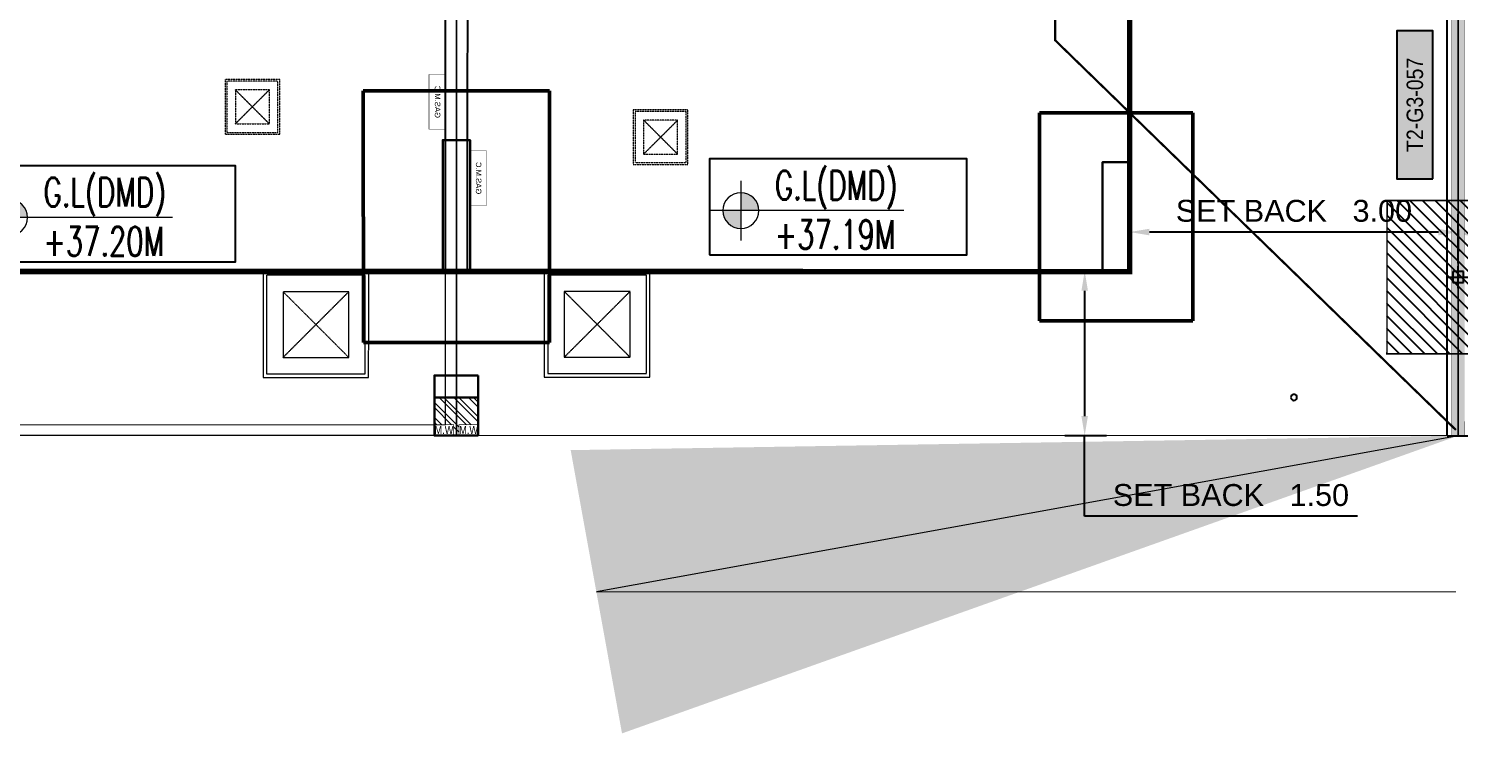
# Model space of a CAD drawing. Header units: centimetres. Extents: x -6122352 to 7132207, y -1694241 to 1947892.
# Drawn here: x 188210 to 201279, y -135204 to -128764 of the extents above; entities that cross this region are included whole.
import ezdxf
from ezdxf.enums import TextEntityAlignment as Align

# ---------------------------------------------------------------- set-up
doc = ezdxf.new("R2010")
doc.units = ezdxf.units.CM
doc.header["$MEASUREMENT"] = 0
doc.header["$PDMODE"] = 66
doc.header["$PDSIZE"] = 100
for name, pattern in [('2. HG-ST XR COL 3A (5V 7V 9V 11V - GF (4M & 5D-E)$0$HIDDEN', [0.375, 0.25, -0.125]), ('23585-XR-AR-END-SETTING OUT PLAN$0$HIDDEN', [0.375, 0.25, -0.125]), ('DASHED2', [0.375, 0.25, -0.125]), ('XR-AR-END-SETTING OUT PLAN$0$23261-XR-AR-SI-GF$0$HIDDEN', [0.375, 0.25, -0.125])]:
    doc.linetypes.add(name, pattern=pattern)
for name, color, linetype in [('00-MI-DIM', 7, 'Continuous'), ('23585-XR-AR-BOUNDARY WALLS AND SETBACKS$0$setback', 7, 'XR-AR-END-SETTING OUT PLAN$0$23261-XR-AR-SI-GF$0$HIDDEN'), ('23585-XR-AR-END-ANNO-GF$0$XR-END-GROUND FLOOR PLAN$0$XR-MIDDLE-GROUND FLOOR PLAN$0$-LPG-CABINET', 6, 'Continuous'), ('23585-XR-AR-MID-ANNO-GF$0$945-4P-1-101-GROUND FLOOR PLAN$0$XR-MIDDLE-GROUND FLOOR PLAN$0$XR-MIDDLE-GROUND FLOOR PLAN$0$-LPG-CABINET', 6, 'Continuous'), ('@MI-FOOTINGS', 7, 'Continuous'), ('@MI-REF LAYER', 7, 'Continuous'), ('@MI-TYPE-02', 6, 'Continuous'), ('B_TH_8', 7, 'Continuous'), ('PANEL-TAGS', 7, 'Continuous'), ('S-DIMENSION', 251, 'Continuous'), ('XR-AR-MID-SETTING OUT FOR MASTER$0$23585-XR-AR-MID-GROUND FLOOR$0$GS-HATCH-FLOOR TILE', 251, 'Continuous'), ('XREF1$0$S-LEVELS', 2, 'Continuous'), ('XREF1$0$TYPICAL NEW PROFILE', 3, 'Continuous')]:
    doc.layers.add(name, color=color, linetype=linetype)
for name, color, linetype, lineweight, true_color in [('08-Compound Wall-2', 6, 'Continuous', 25, 0xff00ff), ('08-Compound Wall-4', 7, 'Continuous', 25, 0xff4405), ('23585-XR-AR-DAMAC PLOT LIMITS$0$1-End units', 7, 'Continuous', 5, 0xf8991e)]:
    doc.layers.add(name, color=color, linetype=linetype, lineweight=lineweight, true_color=true_color)
for name, color, linetype, lineweight in [('23585-XR-AR-DAMAC PLOT LIMITS$0$1-Mid units', 41, 'Continuous', 5), ('23585-XR-AR-END-ANNO-GF$0$XR-END-GROUND FLOOR PLAN$0$XR-MIDDLE-GROUND FLOOR PLAN$0$S-ANNO-TXT', 3, 'Continuous', 25), ('23585-XR-AR-END-SETTING OUT PLAN$0$A-FLOR-UNDR', 8, '23585-XR-AR-END-SETTING OUT PLAN$0$HIDDEN', 5), ('23585-XR-AR-MID-ANNO-GF$0$945-4P-1-101-GROUND FLOOR PLAN$0$XR-MIDDLE-GROUND FLOOR PLAN$0$XR-MIDDLE-GROUND FLOOR PLAN$0$S-ANNO-TXT', 3, 'Continuous', 25), ('@ Foundations', 4, 'DASHED2', 50), ('A-ANNO-TEXT', 3, 'Continuous', 25), ('A-FLOR-XREF', 7, 'Continuous', 9), ('A-WALL', 7, 'Continuous', 30), ('A-WALL-PATT', 8, 'Continuous', 5), ('XR-AR-END-SETTING OUT PLAN$0$23585-XR-AR-END-GROUND FLOOR$0$S-COLS', 51, 'Continuous', 40), ('XR-AR-END-SETTING OUT PLAN$0$23585-XR-AR-END-GROUND FLOOR$0$S-COLS-PATT', 8, 'Continuous', 5), ('XR-AR-MID-SETTING OUT FOR MASTER$0$23585-XR-AR-MID-GROUND FLOOR$0$A-FLOR-PATT', 8, 'Continuous', 5), ('XR-AR-MID-SETTING OUT FOR MASTER$0$23585-XR-AR-MID-GROUND FLOOR$0$S-COLS', 51, 'Continuous', 40), ('XR-END-GROUND FLOOR PLAN$0$XR-END-GROUND FLOOR PLAN$0$A-FLOR-PATT_EXT', 8, 'Continuous', 5), ('XR-END-GROUND FLOOR PLAN$0$XR-MIDDLE TYPE 2-GROUND FLOOR PLAN$0$XR-MIDDLE-GROUND FLOOR PLAN$0$-DR-RW', 6, 'Continuous', 5), ('XR-END-GROUND FLOOR PLAN$0$XR-MIDDLE TYPE 2-GROUND FLOOR PLAN$0$XR-MIDDLE-GROUND FLOOR PLAN$0$S-ANNO-TXT', 3, 'Continuous', 25), ('XREF1$0$36-TAGLVL', 23, 'Continuous', 9)]:
    doc.layers.add(name, color=color, linetype=linetype, lineweight=lineweight)
doc.styles.add('23585-XR-AR-END-ANNO-GF$0$SDC-TEXT', font='arial.ttf')
doc.styles.add('23585-XR-AR-MID-ANNO-GF$0$SDC-TEXT', font='arial.ttf')
doc.styles.add('Gen-Text', font='arial.ttf', dxfattribs={"height": 2.5})
doc.styles.add('JWC BHQ 3.00', font='swissc.ttf', dxfattribs={"height": 3})
doc.styles.add('PANELTAG_STYLE', font='arial.ttf')
doc.styles.add('Schueco-BEMSTIL', font='isocpeur.ttf', dxfattribs={"width": 0.9})
doc.styles.get("Standard").update_dxf_attribs({"font": 'arial.ttf'})
doc.styles.add('XR-END-GROUND FLOOR PLAN$0$XR-MIDDLE TYPE 2-GROUND FLOOR PLAN$0$XR-MIDDLE-GROUND FLOOR PLAN$0$Arial_1', font='arial.ttf', dxfattribs={"height": 0.002951})
doc.styles.add('XREF1$0$DLT_TEXT', font='romans.shx', dxfattribs={"width": 0.7})
doc.dimstyles.new('Dim Arrow Ann', dxfattribs={"dimtxt": 2.5, "dimasz": 3, "dimexe": 1.5, "dimexo": 1.5, "dimgap": 1, "dimtad": 1, "dimdec": 0, "dimlfac": 1000, "dimzin": 0, "dimdsep": 46, "dimtxsty": 'Gen-Text', "dimblk": 'ARCHTICK', "dimcen": 0, "dimclrd": 7, "dimclre": 7, "dimclrt": 7, "dimadec": 0, "dimazin": 0, "dimtfac": 1, "dimtdec": 0, "dimtofl": 0, "dimtmove": 2, "dimatfit": 3, "dimfxl": 1, "dimtolj": 1, "dimtzin": 0, "dimlwd": 0, "dimlwe": 0, "dimarcsym": 0})
doc.dimstyles.new('MI- JWC-TXT-2.5 MM', dxfattribs={"dimscale": 1.5, "dimtxt": 2.5, "dimasz": 1, "dimexe": 2, "dimexo": 1, "dimgap": 1, "dimtad": 1, "dimdec": 0, "dimdsep": 46, "dimtxsty": 'Schueco-BEMSTIL', "dimblk": 'OPEN30', "dimcen": 0, "dimdle": 2, "dimclrd": 140, "dimclre": 8, "dimclrt": 40, "dimadec": 0, "dimazin": 2, "dimtfac": 1, "dimtdec": 0, "dimtix": 1, "dimtmove": 2, "dimatfit": 3, "dimldrblk": 'OPEN', "dimfxl": 2, "dimlwd": -1, "dimlwe": -1, "dimarcsym": 0})
doc.dimstyles.get("Standard").update_dxf_attribs({"dimtxt": 5, "dimasz": 0.5, "dimexe": 0.18, "dimexo": 0.0625, "dimgap": 0.09, "dimtad": 0, "dimtih": 1, "dimtoh": 1, "dimdec": 0, "dimzin": 0, "dimdsep": 46, "dimtxsty": 'Standard', "dimcen": 0.09, "dimadec": 0, "dimazin": 0, "dimtfac": 1, "dimtdec": 0, "dimtofl": 0, "dimtmove": 0, "dimatfit": 3, "dimfxl": 1, "dimtolj": 1, "dimtzin": 0, "dimarcsym": 0})

# ---------------------------------------------------------------- blocks, each defined once
blk = doc.blocks.new('23585-XR-AR-BOUNDARY WALLS AND SETBACKS')
at = {"layer": '08-Compound Wall-2'}
for points in [[(496625.274, 2768955.71), (496607.652, 2768971.856), (496601.538, 2768965.184), (496597.485, 2768960.76), (496593.432, 2768956.336), (496589.378, 2768951.912), (496585.325, 2768947.489), (496581.271, 2768943.065), (496577.218, 2768938.641), (496573.164, 2768934.217), (496569.111, 2768929.794), (496563.063, 2768923.193), (496580.684, 2768907.047)], [(496625.274, 2768955.71), (496625.341, 2768955.784), (496625.409, 2768955.858)]]:
    blk.add_lwpolyline(points, dxfattribs=at)
at = {"layer": '23585-XR-AR-BOUNDARY WALLS AND SETBACKS$0$setback', "ltscale": 40, "const_width": 0.05}
blk.add_lwpolyline([(496622.209, 2768954.585), (496607.831, 2768967.759), (496603.677, 2768963.224), (496599.623, 2768958.801), (496595.57, 2768954.377), (496591.516, 2768949.953), (496587.463, 2768945.529), (496583.41, 2768941.106), (496579.356, 2768936.682), (496575.303, 2768932.258), (496571.249, 2768927.834), (496567.093, 2768923.298), (496581.47, 2768910.124), (496585.627, 2768914.661), (496589.68, 2768919.084), (496593.733, 2768923.508), (496597.787, 2768927.932), (496601.84, 2768932.356), (496605.894, 2768936.779), (496609.947, 2768941.203), (496614.001, 2768945.627), (496618.054, 2768950.051)], close=True, dxfattribs=at)
blk = doc.blocks.new('A$C9d9485f6')
at = {"layer": 'A-ANNO-TEXT', "rotation": 312.4881850805905}
blk.add_blockref('23585-XR-AR-BOUNDARY WALLS AND SETBACKS', (-2377088.535, -1504219.252), dxfattribs=at)
blk = doc.blocks.new('23585-XR-AR-DAMAC PLOT LIMITS')
at = {"layer": '23585-XR-AR-DAMAC PLOT LIMITS$0$1-End units', "color": 251, "true_color": 0x636466}
for points in [[(496607.646, 2768971.998), (496613.828, 2768978.744), (496631.523, 2768962.53), (496625.342, 2768955.784)], [(496601.465, 2768965.251), (496607.646, 2768971.998), (496625.342, 2768955.784), (496619.16, 2768949.038)]]:
    blk.add_lwpolyline(points, close=True, dxfattribs=at)
at = {"layer": '23585-XR-AR-DAMAC PLOT LIMITS$0$1-Mid units', "color": 251, "true_color": 0x636466}
blk.add_lwpolyline([(496597.411, 2768960.828), (496601.465, 2768965.251), (496619.16, 2768949.038), (496615.106, 2768944.614)], close=True, dxfattribs=at)
blk = doc.blocks.new('A$Cf093b529')
at = {"layer": 'A-ANNO-TEXT'}
blk.add_blockref('23585-XR-AR-DAMAC PLOT LIMITS', (-495391.99, -2768603.442), dxfattribs=at)
blk = doc.blocks.new('_ArchTick')
at = {"color": 0, "linetype": 'ByBlock', "const_width": 0.15}
blk.add_lwpolyline([(-0.5, -0.5), (0.5, 0.5)], dxfattribs=at)
blk = doc.blocks.new('A$Cd6a0eabc')
at = {"color": 1, "true_color": 0xeb0000, "const_width": 0.008}
blk.add_lwpolyline([(45.15, 0), (39.15, 0), (33.15, 0), (27.15, 0), (21.15, 0), (15.15, 0), (9.15, 0), (0, 0), (0, 24), (9.15, 24.001), (15.15, 24), (21.15, 24), (27.15, 24), (33.15, 24), (39.15, 24), (45.15, 24), (54.298, 24), (54.297, 0)], close=True, dxfattribs=at)
blk = doc.blocks.new('A$C626fc766')
at = {"color": 1, "true_color": 0xeb0000, "const_width": 0.003, "elevation": 0}
blk.add_lwpolyline([(57.153, 0), (51.153, 0), (45.153, 0), (39.153, 0), (33.153, 0), (27.153, 0), (21.153, 0), (15.153, 0), (9.153, 0), (0, 0), (0, 24), (9.153, 24), (15.152, 24), (21.153, 24), (27.153, 24), (33.153, 24), (39.153, 24), (45.153, 24), (51.153, 24), (57.152, 24), (66.303, 24), (66.303, 0)], close=True, dxfattribs=at)
blk = doc.blocks.new('XREF1$0$LVL  ATTR')
at = {"color": 7}
blk.add_wipeout([(-0.337, 0.384), (1.897, 0.384), (1.897, -0.45), (-0.337, -0.45)], dxfattribs=at)
at = {"layer": 'XREF1$0$36-TAGLVL', "extrusion": (-4.88814e-07, 1.40652e-17, 1)}
h = blk.add_hatch(color=252, dxfattribs=at)
h.paths.add_polyline_path([(-0.065, 0.156, 0.414214), (-0.222, 0), (-0.065, 0)])
h.paths.add_polyline_path([(0.091, 0), (-0.065, 0), (-0.065, -0.156, 0.414214)])
for p, q in [((-0.065, -0.26), (-0.065, 0.26)), ((1.351, 0, 0), (-0.325, 0, 0))]:
    blk.add_line(p, q, dxfattribs=at)
blk.add_circle((-0.065, 0, 0), 0.156, dxfattribs=at)
at = {"layer": 'XREF1$0$S-LEVELS', "color": 1}
blk.add_lwpolyline([(-0.337, 0.384), (1.897, 0.384), (1.897, -0.45), (-0.337, -0.45)], close=True, dxfattribs=at)
at = {"layer": 'XREF1$0$TYPICAL NEW PROFILE', "color": 3, "style": 'XREF1$0$DLT_TEXT', "width": 0.7}
for tag, p in [('+0.00M', (0.241, 0.067, 0)), ('S.S.L', (0.241, -0.345, 0))]:
    blk.add_attdef(tag, p, '', height=0.25, dxfattribs=at)
blk = doc.blocks.new('*D494')
at = {"color": 0, "lineweight": -2, "transparency": 16777216}
for p, q in [((494380.533, 2767861.744, 0), (494380.533, 2767862.075, 0)), ((494383.533, 2767861.92, 0), (494383.533, 2767861.715, 0)), ((494383.353, 2767861.895, 0), (494380.713, 2767861.895, 0))]:
    blk.add_line(p, q, dxfattribs=at)
at = {"color": 0, "transparency": 16777216}
for points in [[(494380.713, 2767861.925, 0), (494380.713, 2767861.865, 0), (494380.533, 2767861.895, 0)], [(494383.353, 2767861.925, 0), (494383.353, 2767861.865, 0), (494383.533, 2767861.895, 0)]]:
    blk.add_solid(points, dxfattribs=at)
at = {"layer": 'Defpoints', "color": 0, "transparency": 16777216}
for p in [(494383.533, 2767861.982, 0), (494380.533, 2767861.895, 0), (494380.533, 2767861.682, 0)]:
    blk.add_point(p, dxfattribs=at)
at = {"color": 0, "transparency": 16777216, "insert": (494382.033, 2767862.088, 0), "char_height": 0.2, "attachment_point": 5}
blk.add_mtext('\\A1;SET BACK   3.00', dxfattribs=at)
blk = doc.blocks.new('*D496')
at = {"color": 0, "lineweight": -2, "transparency": 16777216}
for p, q in [((494380.221, 2767861.538), (494379.942, 2767861.538)), ((494380.122, 2767860.214), (494380.122, 2767861.358)), ((494380.321, 2767860.034), (494379.942, 2767860.034)), ((494380.122, 2767859.298), (494380.122, 2767860.034)), ((494382.614, 2767859.298), (494380.122, 2767859.298))]:
    blk.add_line(p, q, dxfattribs=at)
at = {"color": 0, "transparency": 16777216}
for points in [[(494380.092, 2767861.358), (494380.152, 2767861.358), (494380.122, 2767861.538)], [(494380.092, 2767860.214), (494380.152, 2767860.214), (494380.122, 2767860.034)]]:
    blk.add_solid(points, dxfattribs=at)
at = {"layer": 'Defpoints', "color": 0, "transparency": 16777216}
for p in [(494380.122, 2767861.538), (494380.283, 2767861.538, 0), (494380.383, 2767860.034, 0)]:
    blk.add_point(p, dxfattribs=at)
at = {"color": 0, "transparency": 16777216, "insert": (494381.458, 2767859.491), "char_height": 0.2, "attachment_point": 5}
blk.add_mtext('\\A1;SET BACK   1.50', dxfattribs=at)
blk = doc.blocks.new('*D503')
at = {"color": 0, "lineweight": -2, "transparency": 16777216}
for p, q in [((494319.769, 2767862.074), (494319.769, 2767862.52)), ((494322.769, 2767862.045), (494322.769, 2767862.52)), ((494322.589, 2767862.34), (494319.949, 2767862.34))]:
    blk.add_line(p, q, dxfattribs=at)
at = {"color": 0, "transparency": 16777216}
for points in [[(494319.949, 2767862.37), (494319.949, 2767862.31), (494319.769, 2767862.34)], [(494322.589, 2767862.37), (494322.589, 2767862.31), (494322.769, 2767862.34)]]:
    blk.add_solid(points, dxfattribs=at)
at = {"layer": 'Defpoints', "color": 0, "transparency": 16777216}
for p in [(494319.769, 2767862.34), (494319.769, 2767862.011), (494322.769, 2767861.982)]:
    blk.add_point(p, dxfattribs=at)
at = {"color": 0, "transparency": 16777216, "insert": (494321.269, 2767862.534), "char_height": 0.2, "attachment_point": 5}
blk.add_mtext('\\A1;SET BACK   3.00', dxfattribs=at)
blk = doc.blocks.new('_Open30')
at = {"color": 0, "linetype": 'ByBlock', "lineweight": -2}
for p, q in [((-1, 0.27), (0, 0)), ((0, 0), (-1, -0.27)), ((0, 0), (-1, 0))]:
    blk.add_line(p, q, dxfattribs=at)
blk = doc.blocks.new('*D1252')
at = {"layer": '00-MI-DIM', "color": 8, "transparency": 16777216}
for p, q in [((436895, -149271), (438991, -149272)), ((436887, -197272), (438982, -197272))]:
    blk.add_line(p, q, dxfattribs=at)
at = {"layer": '00-MI-DIM', "color": 140, "transparency": 16777216}
blk.add_line((438782, -197172), (438791, -149372), dxfattribs=at)
at = {"layer": 'Defpoints', "color": 0, "transparency": 16777216}
for p in [(436795, -149271), (438791, -149272), (436787, -197272)]:
    blk.add_point(p, dxfattribs=at)
at = {"layer": '00-MI-DIM', "color": 140, "transparency": 16777216, "xscale": 100, "yscale": 100, "zscale": 100}
for p, rotation in [((438791, -149272), 89.98973417893167), ((438782, -197272), 269.9897341789317)]:
    blk.add_blockref('_Open30', p, dxfattribs=dict(at, rotation=rotation))
at = {"layer": '00-MI-DIM', "color": 40, "transparency": 16777216, "insert": (438561, -173272), "char_height": 250, "attachment_point": 5, "rotation": 89.9897, "style": 'Schueco-BEMSTIL'}
blk.add_mtext('48000', dxfattribs=at)
blk = doc.blocks.new('_Open')
at = {"color": 0, "linetype": 'ByBlock', "lineweight": -2}
for p, q in [((-1, 0.2), (0, 0)), ((-1, -0.2), (0, 0)), ((0, 0), (-1, 0))]:
    blk.add_line(p, q, dxfattribs=at)
blk = doc.blocks.new('T2-FOOTING PLAN')
at = {"layer": '@MI-FOOTINGS', "transparency": 33554679}
h = blk.add_hatch(dxfattribs=at)
h.set_pattern_fill('ANSI31', color=8, scale=650)
h.paths.add_polyline_path([(-700, 650), (700, 650), (700, -650), (-700, -650)])
at = {"layer": '@MI-FOOTINGS', "color": 160, "true_color": 0x3340f0, "const_width": 15}
blk.add_lwpolyline([(-700, 650), (700, 650), (700, -650), (-700, -650)], close=True, dxfattribs=at)
at = {"layer": '@MI-FOOTINGS', "color": 30}
blk.add_point((0, 0), dxfattribs=at)
blk = doc.blocks.new('*D1219')
at = {"layer": '00-MI-DIM', "color": 8, "transparency": 16777216}
for p, q in [((436946, -196521), (438180, -196521)), ((436887, -197271), (438180, -197271))]:
    blk.add_line(p, q, dxfattribs=at)
at = {"layer": '00-MI-DIM', "color": 140, "transparency": 16777216}
blk.add_line((437980, -197171), (437980, -196621), dxfattribs=at)
at = {"layer": 'Defpoints', "color": 0, "transparency": 16777216}
for p in [(436846, -196521), (437980, -196521), (436787, -197271)]:
    blk.add_point(p, dxfattribs=at)
at = {"layer": '00-MI-DIM', "color": 140, "transparency": 16777216, "xscale": 100, "yscale": 100, "zscale": 100}
for p, rotation in [((437980, -196521), 89.98973417893167), ((437980, -197271), 269.9897341789317)]:
    blk.add_blockref('_Open30', p, dxfattribs=dict(at, rotation=rotation))
at = {"layer": '00-MI-DIM', "color": 40, "transparency": 16777216, "insert": (437755, -196896), "char_height": 250, "attachment_point": 5, "rotation": 89.9897, "style": 'Schueco-BEMSTIL'}
blk.add_mtext('750', dxfattribs=at)
blk = doc.blocks.new('XR-AR-END-SETTING OUT PLAN$0$23585-XR-AR-END-GROUND FLOOR$0$A$C75a8815d')
at = {"layer": 'XR-AR-END-SETTING OUT PLAN$0$23585-XR-AR-END-GROUND FLOOR$0$S-COLS', "color": 252, "lineweight": 30}
for points in [[(6025, -4000), (6025, -2800), (6275, -2800), (6275, -4000)], [(0, -4000), (0, -3000), (250, -3000), (250, -4000)], [(5950, -4950), (6350, -4950), (6350, -5150), (5950, -5150)]]:
    blk.add_lwpolyline(points, close=True, dxfattribs=at)
blk = doc.blocks.new('23585-XR-AR-END-SETTING OUT PLAN$0$MH-800')
at = {"ltscale": 5}
for p, q in [((-294, -651), (306, -51)), ((-294, -51), (306, -651))]:
    blk.add_line(p, q, dxfattribs=at)
for points in [[(-477, 132), (-477, -833), (488, -833), (488, 132)], [(-444, 99), (-444, -801), (456, -801), (456, 99)], [(-294, -51), (-294, -651), (306, -651), (306, -51)]]:
    blk.add_lwpolyline(points, close=True, dxfattribs=at)
blk = doc.blocks.new('A$Cb2291f53')
blk.add_wipeout([(-200, 0), (200, 0), (200, 350), (-200, 350)])
at = {"layer": 'A-WALL-PATT'}
h = blk.add_hatch(dxfattribs=at)
h.set_pattern_fill('ANSI32', color=252, scale=10)
h.set_pattern_definition([(45, (-9150, -4e-08), (-67.3519, 67.3519), []), (45, (-9105.1, -4e-08), (-67.3519, 67.3519), [])])
h.paths.add_polyline_path([(-200, 350), (-200, 100), (-25, 100), (-25, 0), (25, 0), (25, 100), (200, 100), (200, 350)])
at = {"layer": 'A-WALL'}
blk.add_lwpolyline([(-200, 0), (200, 0), (200, 350), (-200, 350)], close=True, dxfattribs=at)
at = {"layer": 'XR-END-GROUND FLOOR PLAN$0$XR-END-GROUND FLOOR PLAN$0$A-FLOR-PATT_EXT'}
blk.add_line((100, 0), (-100, 0), dxfattribs=at)
at = {"layer": 'XR-END-GROUND FLOOR PLAN$0$XR-MIDDLE TYPE 2-GROUND FLOOR PLAN$0$XR-MIDDLE-GROUND FLOOR PLAN$0$-DR-RW', "ltscale": 100, "const_width": 5}
for points in [[(-200, 0), (-200, 100), (-25, 100), (-25, 0)], [(25, 0), (25, 100), (200, 100), (200, 0)]]:
    blk.add_lwpolyline(points, close=True, dxfattribs=at)
at = {"layer": 'XR-END-GROUND FLOOR PLAN$0$XR-MIDDLE TYPE 2-GROUND FLOOR PLAN$0$XR-MIDDLE-GROUND FLOOR PLAN$0$S-ANNO-TXT', "style": 'XR-END-GROUND FLOOR PLAN$0$XR-MIDDLE TYPE 2-GROUND FLOOR PLAN$0$XR-MIDDLE-GROUND FLOOR PLAN$0$Arial_1', "width": 0.8}
for p in [(-112, 52), (113, 52)]:
    blk.add_text('W.M', height=75, dxfattribs=at).set_placement(p, align=Align.MIDDLE)
blk = doc.blocks.new('XR-AR-END-SETTING OUT PLAN')
at = {"layer": '08-Compound Wall-4', "ltscale": 100}
blk.add_lwpolyline([(9050, 5500), (9050, 1500), (9250, 1500), (9250, 5500)], dxfattribs=at)
at = {"layer": '23585-XR-AR-END-ANNO-GF$0$XR-END-GROUND FLOOR PLAN$0$XR-MIDDLE-GROUND FLOOR PLAN$0$-LPG-CABINET', "ltscale": 100, "const_width": 5}
blk.add_lwpolyline([(9025, 2603), (9025, 2103), (8875, 2103), (8875, 2603)], close=True, dxfattribs=at)
at = {"layer": '23585-XR-AR-END-SETTING OUT PLAN$0$A-FLOR-UNDR', "color": 8, "ltscale": 100, "xscale": -0.5182770836547854, "yscale": 0.5182770836547854, "zscale": 0.5182770836547854, "rotation": 270.0000009865863}
blk.add_blockref('23585-XR-AR-END-SETTING OUT PLAN$0$MH-800', (7467, 2725, 0), dxfattribs=at)
at = {"layer": '23585-XR-AR-END-SETTING OUT PLAN$0$A-FLOR-UNDR', "color": 8, "ltscale": 100, "xscale": -1, "rotation": 270.0000009865863}
blk.add_blockref('23585-XR-AR-END-SETTING OUT PLAN$0$MH-800', (8215, 1012), dxfattribs=at)
at = {"layer": 'XR-AR-END-SETTING OUT PLAN$0$23585-XR-AR-END-GROUND FLOOR$0$S-COLS-PATT', "color": 8}
blk.add_blockref('XR-AR-END-SETTING OUT PLAN$0$23585-XR-AR-END-GROUND FLOOR$0$A$C75a8815d', (3000, 5500), dxfattribs=at)
at = {"layer": '23585-XR-AR-END-ANNO-GF$0$XR-END-GROUND FLOOR PLAN$0$XR-MIDDLE-GROUND FLOOR PLAN$0$S-ANNO-TXT', "style": '23585-XR-AR-END-ANNO-GF$0$SDC-TEXT'}
blk.add_text('GAS.M.C', height=50, rotation=90, dxfattribs=at).set_placement((8947, 2353), align=Align.MIDDLE)
at = {"layer": 'A-FLOR-XREF'}
blk.add_blockref('A$Cb2291f53', (9150, 0), dxfattribs=at)
blk = doc.blocks.new('END UNIT')
at = {"xscale": 0.001, "yscale": 0.001, "zscale": 0.001}
blk.add_blockref('XR-AR-END-SETTING OUT PLAN', (-9.15, 0), dxfattribs=at)
blk = doc.blocks.new('XR-AR-MID-SETTING OUT FOR MASTER$0$23585-XR-AR-MID-GROUND FLOOR$0$945-4P-1-101-GROUND FLOOR PLAN$0$XR-MIDDLE-CAR PARK HATCH')
at = {"layer": 'XR-AR-MID-SETTING OUT FOR MASTER$0$23585-XR-AR-MID-GROUND FLOOR$0$A-FLOR-PATT'}
blk.add_lwpolyline([(9250, 100), (9250, 5500), (15050, 5503), (15050, 100)], close=True, dxfattribs=at)
blk = doc.blocks.new('XR-AR-MID-SETTING OUT FOR MASTER$0$23585-XR-AR-MID-GROUND FLOOR$0$A$C08698786')
at = {"layer": 'XR-AR-MID-SETTING OUT FOR MASTER$0$23585-XR-AR-MID-GROUND FLOOR$0$S-COLS', "color": 252, "lineweight": 30}
blk.add_lwpolyline([(-200, 550), (200, 550), (200, 350), (-200, 350)], close=True, dxfattribs=at)
blk = doc.blocks.new('XR-AR-MID-SETTING OUT FOR MASTER')
at = {"layer": '23585-XR-AR-MID-ANNO-GF$0$945-4P-1-101-GROUND FLOOR PLAN$0$XR-MIDDLE-GROUND FLOOR PLAN$0$XR-MIDDLE-GROUND FLOOR PLAN$0$-LPG-CABINET', "ltscale": 100, "const_width": 5}
blk.add_lwpolyline([(250, 3300), (250, 2800), (100, 2800), (100, 3300)], close=True, dxfattribs=at)
at = {"layer": '08-Compound Wall-4', "ltscale": 100}
blk.add_blockref('XR-AR-MID-SETTING OUT FOR MASTER$0$23585-XR-AR-MID-GROUND FLOOR$0$945-4P-1-101-GROUND FLOOR PLAN$0$XR-MIDDLE-CAR PARK HATCH', (-9150, 0), dxfattribs=at)
at = {"layer": '23585-XR-AR-END-SETTING OUT PLAN$0$A-FLOR-UNDR', "color": 8, "ltscale": 100, "xscale": -0.5182770836547854, "yscale": 0.5182770836547854, "zscale": 0.5182770836547854, "rotation": 270.0000009865863}
blk.add_blockref('23585-XR-AR-END-SETTING OUT PLAN$0$MH-800', (2045, 3001, 0), dxfattribs=at)
at = {"layer": '23585-XR-AR-END-SETTING OUT PLAN$0$A-FLOR-UNDR', "color": 8, "ltscale": 100, "xscale": -1, "rotation": 270.0000009865863}
blk.add_blockref('23585-XR-AR-END-SETTING OUT PLAN$0$MH-800', (1634, 1009), dxfattribs=at)
at = {"layer": 'XR-AR-MID-SETTING OUT FOR MASTER$0$23585-XR-AR-MID-GROUND FLOOR$0$GS-HATCH-FLOOR TILE', "color": 8}
blk.add_blockref('XR-AR-MID-SETTING OUT FOR MASTER$0$23585-XR-AR-MID-GROUND FLOOR$0$A$C08698786', (0, 0), dxfattribs=at)
at = {"layer": '23585-XR-AR-MID-ANNO-GF$0$945-4P-1-101-GROUND FLOOR PLAN$0$XR-MIDDLE-GROUND FLOOR PLAN$0$XR-MIDDLE-GROUND FLOOR PLAN$0$S-ANNO-TXT', "color": 3, "style": '23585-XR-AR-MID-ANNO-GF$0$SDC-TEXT'}
blk.add_text('GAS.M.C', height=50, rotation=90, dxfattribs=at).set_placement((172, 3050), align=Align.MIDDLE)
blk = doc.blocks.new('MID UNIT')
at = {"xscale": 0.001, "yscale": 0.001, "zscale": 0.001}
blk.add_blockref('XR-AR-MID-SETTING OUT FOR MASTER', (0, 0), dxfattribs=at)
blk = doc.blocks.new('TH_8')
blk.add_blockref('END UNIT', (495802.305, 2769197.479))
blk.add_blockref('MID UNIT', (495802.305, 2769197.479))
blk = doc.blocks.new('A$Ca7ad59d2')
at = {"layer": 'S-DIMENSION'}
blk.add_circle((0, 0), 0.0281, dxfattribs=at)
at = {"layer": 'B_TH_8', "xscale": 1.000018136216304, "yscale": 1.000018136216304, "zscale": 1.000018136216304}
blk.add_blockref('TH_8', (-495803.647, -2769248.052), dxfattribs=at)
blk = doc.blocks.new('A$Cac0110ba')
at = {"rotation": 227.5015136760979}
blk.add_blockref('A$Ca7ad59d2', (28.549, 57.491), dxfattribs=at)
at = {"layer": '@ Foundations', "linetype": 'DASHED2', "ltscale": 25}
for points in [[(27.495, 55.304), (28.896, 54.02), (29.842, 55.053), (28.441, 56.336)], [(23.176, 50.886), (24.871, 49.332), (26.02, 50.586), (24.324, 52.14)]]:
    blk.add_lwpolyline(points, close=True, dxfattribs=at)
blk = doc.blocks.new('PANELTAG')
at = {"layer": 'PANEL-TAGS', "color": 1}
blk.add_lwpolyline([(-13.5, -3.3), (13.5, -3.3), (13.5, 3.3), (-13.5, 3.3)], close=True, dxfattribs=at)
at = {"layer": 'PANEL-TAGS', "color": 40, "true_color": 0xffd700}
blk.add_solid([(-13.5, -3.3), (13.5, -3.3), (-13.5, 3.3), (13.5, 3.3)], dxfattribs=at)
at = {"layer": 'PANEL-TAGS', "color": 5, "style": 'PANELTAG_STYLE', "width": 0.85}
blk.add_attdef('TAGNO', text='', height=3, dxfattribs=at).set_placement((0, 0), align=Align.MIDDLE)
blk = doc.blocks.new('M3 REF WITH TABLES')
at = {"color": 1, "const_width": 0.02}
blk.add_lwpolyline([(167.885, 112.252), (162.789, 111.958), (153.002, 120.901), (152.748, 120.628), (153.002, 120.901), (150.643, 123.089), (150.312, 128.345)], dxfattribs=at)
blk = doc.blocks.new('A$Cbcaed180')
at = {"color": 1, "true_color": 0xeb0000, "const_width": 0.003, "elevation": 0}
blk.add_lwpolyline([(57.153, 0.736), (51.153, 0.736), (45.153, 0.736), (39.153, 0.736), (33.153, 0.737), (27.153, 0.737), (21.153, 0.737), (15.153, 0.737), (9.153, 0.736), (0, 0.736), (0, 24.736), (9.153, 24.737), (15.152, 24.737), (21.153, 24.736), (27.153, 24.736), (33.153, 24.736), (39.153, 24.737), (45.153, 24.737), (51.153, 24.737), (57.152, 24.736), (66.303, 24.736), (66.303, 0.736)], close=True, dxfattribs=at)
dim = blk.add_linear_dim(base=(63.303, 2.597, 0), p1=(66.303, 2.685, 0), p2=(63.303, 2.384, 0), text='SET BACK   <>', dimstyle='Standard', override={"dimtxt": 0.2, "dimtad": 1, "dimtih": 0, "dimdec": 2})
dim.commit()
dim.dimension.update_dxf_attribs({"geometry": '*D494', "text_midpoint": (64.803, 2.791, 0), "insert": (-494317.231, -2767859.298)})
dim = blk.add_linear_dim(base=(62.891, 2.24, 0), p1=(63.152, 0.736, 0), p2=(63.053, 2.24, 0), angle=90, text='SET BACK   <>', dimstyle='Standard', override={"dimtxt": 0.2, "dimtad": 1, "dimtih": 0, "dimdec": 2, "dimtmove": 1})
dim.commit()
dim.dimension.update_dxf_attribs({"geometry": '*D496', "text_midpoint": (63.459, 0, 0), "dimtype": 128, "insert": (-494317.231, -2767859.298)})
blk = doc.blocks.new('A$Cf0bbf950')
at = {"color": 1, "true_color": 0xeb0000, "const_width": 0.008}
blk.add_lwpolyline([(45.15, 0.599), (39.15, 0.599), (33.15, 0.599), (27.15, 0.599), (21.15, 0.599), (15.15, 0.599), (9.15, 0.599), (0, 0.599), (0, 24.599), (9.15, 24.599), (15.15, 24.599), (21.15, 24.599), (27.15, 24.599), (33.15, 24.599), (39.15, 24.599), (45.15, 24.599), (54.298, 24.599), (54.297, 0.599)], close=True, dxfattribs=at)
dim = blk.add_linear_dim(base=(0, 2.444), p1=(3, 2.085), p2=(0, 2.114), text='SET BACK   <>', dimstyle='Standard', override={"dimtxt": 0.2, "dimtad": 1, "dimtih": 0, "dimdec": 2})
dim.commit()
dim.dimension.update_dxf_attribs({"geometry": '*D503', "text_midpoint": (1.5, 2.637), "insert": (-494319.769, -2767859.897)})
blk = doc.blocks.new('T2-PARTITION WALL')
at = {"layer": '@MI-TYPE-02'}
h = blk.add_hatch(color=256, dxfattribs=at)
h.dxf.hatch_style = 1
h.paths.add_polyline_path([(-71, -42098.6), (-68.9, -48000.4), (51.1, -48000.4), (49, -42098.6)])
h.paths.add_polyline_path([(-68.9, -36088.6), (-71, -42088.6), (49, -42088.6), (51.1, -36088.6)])
h.paths.add_polyline_path([(-66.8, -30078.6), (-68.9, -36078.6), (51.1, -36078.6), (53.2, -30078.6)])
h.paths.add_polyline_path([(-64.6, -24068.6), (-66.8, -30068.6), (53.2, -30068.6), (55.4, -24068.6)])
h.paths.add_polyline_path([(-64.6, -23929), (-63.5, -17929), (56.5, -17929.1), (55.4, -23929.1)])
h.paths.add_polyline_path([(-63.5, -17919), (-62.4, -11919), (57.6, -11919.1), (56.5, -17919.1)])
h.paths.add_polyline_path([(-62.4, -11909), (-61.4, -5909), (58.6, -5909.1), (57.6, -11909.1)])
h.paths.add_polyline_path([(-61.4, -5899), (-60, 0), (60, 0), (58.6, -5899.1)])
at = {"layer": '@MI-TYPE-02', "const_width": 2.5}
blk.add_lwpolyline([(-71, -42098.6), (-68.9, -48000.4), (51.1, -48000.4), (49, -42098.6)], close=True, dxfattribs=at)
at = {"layer": '@MI-FOOTINGS', "rotation": 89.98973417812736}
blk.add_blockref('T2-FOOTING PLAN', (-8.6, -46549.5), dxfattribs=at)
at = {"layer": '00-MI-DIM'}
for base, p1, p2, picture, middle, set_off in [((1995.4, -0.4), (-8.9, -48000.4), (0, 0), '*D1252', (1766.1, -24000.5), (-436795.4, 149271.2)), ((1184.6936, -47249.7226), (-8.8736, -47999.9681), (50.8526, -47249.5194), '*D1219', (959.6263, -47624.912), (-436795.3779, 149271.1765))]:
    dim = blk.add_linear_dim(base=base, p1=p1, p2=p2, angle=89.98973, dimstyle='MI- JWC-TXT-2.5 MM', dxfattribs=at)
    dim.commit()
    dim.dimension.update_dxf_attribs({"geometry": picture, "text_midpoint": middle, "insert": set_off})

msp = doc.modelspace()

# ---------------------------------------------------------------- block references
at = {"color": 94, "linetype": '2. HG-ST XR COL 3A (5V 7V 9V 11V - GF (4M & 5D-E)$0$HIDDEN', "xscale": -1000, "yscale": 1000, "zscale": 1000, "rotation": 227.4902504429082}
msp.add_blockref('A$Cac0110ba', (138096.02267, -114332.08969), dxfattribs=at)

# ---------------------------------------------------------------- next in the draw order: linework, layer by layer
at = {"layer": '@MI-REF LAYER', "color": 1, "const_width": 20}
msp.add_lwpolyline([(201245.86318, -132430.24278), (197587.22202, -128871.06922), (197571.79999, -115613.2848), (197198.78409, -115610.62689), (197571.79999, -115613.2848), (197591.65398, -112396.54931), (201243.93866, -108602.02671)], dxfattribs=at)

# ---------------------------------------------------------------- next in the draw order: block references
msp.add_blockref('T2-PARTITION WALL', (201276.18878, -84484.87138))
at = {"layer": '@MI-REF LAYER', "xscale": 1000, "yscale": 1000, "zscale": 1000}
msp.add_blockref('A$C9d9485f6', (-23958.95046, 48155.57226), dxfattribs=at)
at = {"layer": '@MI-REF LAYER', "color": 10, "xscale": 1000, "yscale": 1000, "zscale": 1000}
for name, p, rotation in [('A$C626fc766', (134965.00952, -132472.24897, 0.00001), 359.9898398956657), ('A$Cd6a0eabc', (201268.08905, -132484.26543), 359.9901722112346)]:
    msp.add_blockref(name, p, dxfattribs=dict(at, rotation=rotation))
at = {"layer": 'PANEL-TAGS'}
ref = msp.add_blockref('PANELTAG', (200871.85105, -129460.45279), dxfattribs=dict(at, xscale=50.00000000000001, yscale=50.00000000000001, zscale=50.00000000000001, rotation=90.00000000000001))
ref.add_attrib('TAGNO', 'T2-G3-057', dxfattribs={"color": 5, "height": 150, "rotation": 90, "style": 'PANELTAG_STYLE', "width": 0.85}).set_placement((200871.85105, -129460.45279), align=Align.MIDDLE_CENTER)

# ---------------------------------------------------------------- next in the draw order: leaders
at = {"annotation_type": 0, "has_hookline": 1, "hookline_direction": 0, "text_width": 2372.92208, "horizontal_direction": (1, 0.000365, 0)}
msp.add_leader([(201267.81645, -132483.85392), (193397.61351, -133909.41408), (201397.61298, -133906.49138)], dimstyle='Dim Arrow Ann', override={"dimscale": 0, "dimasz": 8000, "dimtad": 0}, dxfattribs=at)

# ---------------------------------------------------------------- next in the draw order: block references
at = {"layer": '@MI-REF LAYER', "color": 7}
ref = msp.add_blockref('XREF1$0$LVL  ATTR', (188104.61266, -130489.95245, -0.00041), dxfattribs=dict(at, xscale=-1051.480567989675, yscale=1051.480567989676, zscale=1051.480567989675, rotation=179.9900706703991))
ref.add_attrib('S.S.L', 'G.L(DMD)', (188347.67635, -130389.82294, -0.15153), dxfattribs={"layer": 'XREF1$0$TYPICAL NEW PROFILE', "color": 3, "height": 262.870142, "rotation": 359.990073961, "style": 'XREF1$0$DLT_TEXT', "width": 0.7})
ref.add_attrib('+0.00M', '+37.20M ', (188345.37298, -130839.15754, -0.15153), dxfattribs={"layer": 'XREF1$0$TYPICAL NEW PROFILE', "color": 3, "height": 262.870142, "rotation": 359.990073961, "style": 'XREF1$0$DLT_TEXT', "width": 0.7})
ref = msp.add_blockref('XREF1$0$LVL  ATTR', (194784.29576, -130426.94149, -0.00021), dxfattribs=dict(at, xscale=-1051.480567989675, yscale=1051.480567989676, zscale=1051.480567989675, rotation=179.9900706703991))
ref.add_attrib('S.S.L', 'G.L(DMD)', (195027.35945, -130326.81198, -0.15133), dxfattribs={"layer": 'XREF1$0$TYPICAL NEW PROFILE', "color": 3, "height": 262.870142, "rotation": 359.990073961, "style": 'XREF1$0$DLT_TEXT', "width": 0.7})
ref.add_attrib('+0.00M', '+37.19M ', (195025.05608, -130776.14657, -0.15133), dxfattribs={"layer": 'XREF1$0$TYPICAL NEW PROFILE', "color": 3, "height": 262.870142, "rotation": 359.990073961, "style": 'XREF1$0$DLT_TEXT', "width": 0.7})

# ---------------------------------------------------------------- next in the draw order: texts
at = {"layer": '00-MI-DIM', "color": 20, "insert": (201397.62298, -133906.49137), "char_height": 300, "attachment_point": 4, "rotation": 0.020932299, "style": 'JWC BHQ 3.00', "bg_fill": 3, "box_fill_scale": 1.5, "bg_fill_color": 256, "bg_fill_true_color": 13158600, "bg_fill_transparency": 0}
msp.add_mtext('\\A1;E 496625.341\\PN 2768955.784', dxfattribs=at)

# ---------------------------------------------------------------- next in the draw order: block references
at = {"layer": '@MI-REF LAYER', "xscale": 1000, "yscale": 1000, "zscale": 1000}
for name, p, rotation in [('A$Cf093b529', (-891608.73293, 539022.72011), 312.4882903633292), ('M3 REF WITH TABLES', (5073.57098, -84448.84299), 312.4882889992022)]:
    msp.add_blockref(name, p, dxfattribs=dict(at, rotation=rotation))
at = {"layer": '@MI-REF LAYER', "color": 10, "xscale": 1000, "yscale": 1000, "zscale": 1000}
for name, p, rotation in [('A$Cbcaed180', (134964.98957, -133208.58832, 0.00001), 359.9898398935451), ('A$Cf0bbf950', (201267.69577, -133083.00234), 359.9901722150165)]:
    msp.add_blockref(name, p, dxfattribs=dict(at, rotation=rotation))

doc.saveas('drawing.dxf')
